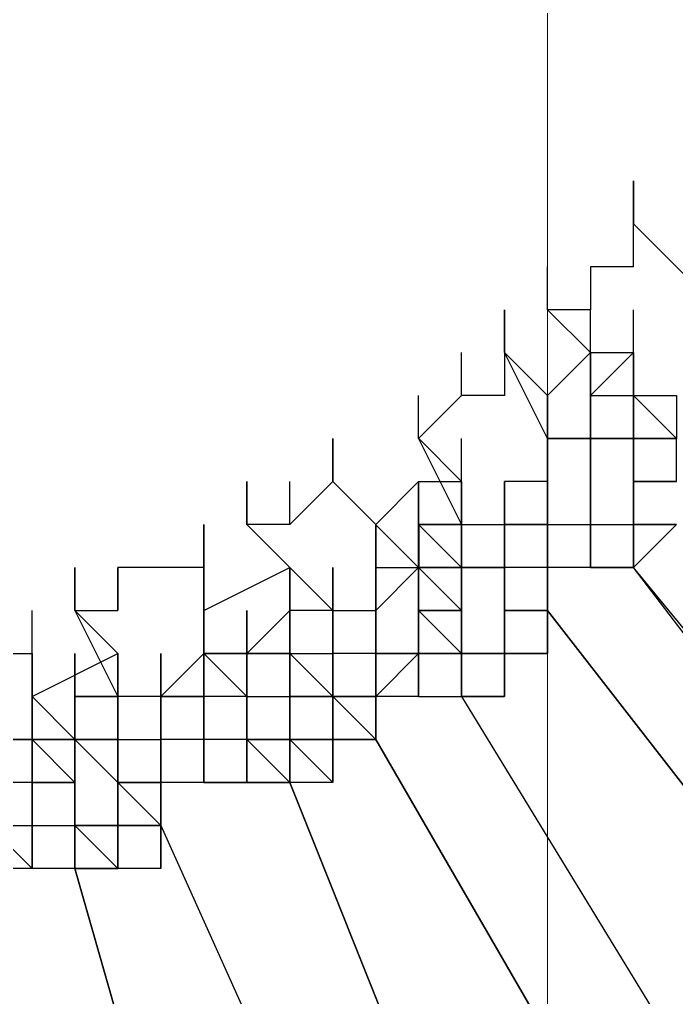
# Model space of a CAD drawing. Header units: inches. Extents: x 3324238 to 135265466, y -1036581 to 20094598.
# Drawn here: x 3353772.685 to 3353773.917, y -519272.137 to -519270.304 of the extents above; entities that cross this region are included whole.
import ezdxf

# ---------------------------------------------------------------- set-up
doc = ezdxf.new("R2010")
doc.units = ezdxf.units.IN
doc.header["$MEASUREMENT"] = 0
doc.layers.add('PDF_Geometry', color=7, linetype='Continuous')

msp = doc.modelspace()

# ---------------------------------------------------------------- linework, layer by layer
at = {"layer": 'PDF_Geometry', "color": 32, "lineweight": 13, "true_color": 0xdd6e00}
msp.add_lwpolyline([(3353773.6757, -519332.0817), (3353773.6757, -519269.1555)], dxfattribs=at)
at = {"layer": 'PDF_Geometry', "lineweight": 25}
for points in [[(3353773.8368, -519270.6058), (3353773.8368, -519270.6863)], [(3353773.998, -519270.7669), (3353773.998, -519270.8475), (3353773.9174, -519270.7669), (3353773.8368, -519270.6863), (3353773.9174, -519270.7669), (3353773.998, -519270.8475)], [(3353773.7562, -519271.0086), (3353773.8368, -519271.0086), (3353773.8368, -519270.928), (3353773.8368, -519271.0086), (3353773.8368, -519270.928), (3353773.8368, -519271.0086), (3353773.8368, -519271.0892), (3353773.7562, -519271.0892), (3353773.7562, -519271.1698), (3353773.7562, -519271.0892), (3353773.8368, -519271.0892), (3353773.8368, -519271.0086), (3353773.8368, -519271.0892), (3353773.7562, -519271.0892)], [(3353773.8368, -519270.928), (3353773.8368, -519271.0086), (3353773.8368, -519271.0892), (3353773.8368, -519271.0086)], [(3353773.7562, -519271.1698), (3353773.7562, -519271.0892), (3353773.7562, -519271.0086), (3353773.7562, -519271.0892)], [(3353773.2728, -519271.0892), (3353773.2728, -519271.1698)], [(3353773.3534, -519271.492), (3353773.4339, -519271.492), (3353773.4339, -519271.4115), (3353773.4339, -519271.3309), (3353773.4339, -519271.4115), (3353773.4339, -519271.3309), (3353773.4339, -519271.4115), (3353773.4339, -519271.3309), (3353773.2728, -519271.1698), (3353773.1922, -519271.2503), (3353773.1117, -519271.2503), (3353773.1117, -519271.1698), (3353773.1117, -519271.2503), (3353773.1922, -519271.3309), (3353773.1922, -519271.4115), (3353773.1922, -519271.492), (3353773.1922, -519271.5726), (3353773.1922, -519271.492), (3353773.1922, -519271.4115), (3353773.1922, -519271.492), (3353773.1117, -519271.492), (3353773.1922, -519271.492), (3353773.1117, -519271.492), (3353773.1922, -519271.492), (3353773.1922, -519271.4115), (3353773.1922, -519271.492), (3353773.1922, -519271.5726), (3353773.1922, -519271.6532), (3353773.1922, -519271.5726), (3353773.2728, -519271.5726), (3353773.2728, -519271.492), (3353773.2728, -519271.5726), (3353773.3534, -519271.5726)], [(3353773.5145, -519271.1698), (3353773.5145, -519271.2503)], [(3353773.5951, -519271.1698), (3353773.5951, -519271.2503)], [(3353773.8368, -519271.1698), (3353773.8368, -519271.2503)], [(3353773.0311, -519271.2503), (3353773.0311, -519271.3309)], [(3353773.434, -519271.2503), (3353773.434, -519271.3309)], [(3353773.6757, -519271.2503), (3353773.6757, -519271.3309)], [(3353773.8368, -519271.3309), (3353773.8368, -519271.2503), (3353773.8368, -519271.3309), (3353773.8368, -519271.2503)], [(3353773.3534, -519271.3309), (3353773.3534, -519271.4115)], [(3353773.5145, -519271.3309), (3353773.5145, -519271.4115)], [(3353773.5951, -519271.4115), (3353773.5951, -519271.492), (3353773.6757, -519271.492), (3353773.5951, -519271.492), (3353773.5951, -519271.4115), (3353773.5951, -519271.3309)], [(3353773.5951, -519271.4115), (3353773.5951, -519271.492), (3353773.5951, -519271.4115), (3353773.5951, -519271.3309)], [(3353773.6757, -519271.3309), (3353773.6757, -519271.4115)], [(3353772.8699, -519271.5726), (3353772.8699, -519271.492), (3353772.7894, -519271.4115)], [(3353773.0311, -519271.4115), (3353773.0311, -519271.492)], [(3353773.0311, -519271.4115), (3353773.0311, -519271.492)], [(3353773.1117, -519271.4115), (3353773.1117, -519271.492)], [(3353773.2728, -519271.4115), (3353773.2728, -519271.492)], [(3353773.3534, -519271.4115), (3353773.3534, -519271.492)], [(3353773.5145, -519271.4115), (3353773.5145, -519271.492)], [(3353772.8699, -519271.492), (3353772.8699, -519271.5726)], [(3353772.7088, -519271.5726), (3353772.7088, -519271.6532), (3353772.7894, -519271.6532)], [(3353772.7894, -519271.6532), (3353772.7894, -519271.7338), (3353772.7088, -519271.6532), (3353772.7088, -519271.7338), (3353772.7894, -519271.7338), (3353772.7088, -519271.6532), (3353772.7894, -519271.6532), (3353772.7894, -519271.5726), (3353772.7894, -519271.6532), (3353772.7894, -519271.5726), (3353772.8699, -519271.5726), (3353772.8699, -519271.6532), (3353772.8699, -519271.5726), (3353772.8699, -519271.6532), (3353772.8699, -519271.5726), (3353772.8699, -519271.6532)], [(3353772.8699, -519271.7338), (3353772.8699, -519271.8143), (3353772.7894, -519271.8143), (3353772.7894, -519271.8949), (3353772.7894, -519271.8143), (3353772.7894, -519271.7338), (3353772.7894, -519271.6532), (3353772.8699, -519271.6532), (3353772.8699, -519271.5726), (3353772.7894, -519271.5726), (3353772.7894, -519271.6532), (3353772.8699, -519271.7338), (3353772.8699, -519271.6532), (3353772.8699, -519271.7338), (3353772.8699, -519271.6532)], [(3353773.2728, -519271.5726), (3353773.2728, -519271.6532), (3353773.2728, -519271.5726), (3353773.2728, -519271.6532), (3353773.2728, -519271.7338), (3353773.2728, -519271.6532), (3353773.2728, -519271.7338), (3353773.1922, -519271.7338), (3353773.1922, -519271.6532), (3353773.1922, -519271.7338), (3353773.1922, -519271.6532), (3353773.1922, -519271.7338), (3353773.1922, -519271.6532), (3353773.1117, -519271.6532), (3353773.1117, -519271.7338), (3353773.1922, -519271.7338), (3353773.1922, -519271.6532), (3353773.1922, -519271.5726)], [(3353773.1117, -519271.5726), (3353773.1117, -519271.6532)], [(3353773.1922, -519271.7338), (3353773.1117, -519271.6532), (3353773.1117, -519271.5726), (3353773.1117, -519271.6532), (3353773.1922, -519271.6532)], [(3353773.1117, -519271.5726), (3353773.1117, -519271.6532)], [(3353773.1922, -519271.5726), (3353773.1922, -519271.6532)], [(3353773.2728, -519271.5726), (3353773.2728, -519271.6532)], [(3353773.2728, -519271.5726), (3353773.2728, -519271.6532)], [(3353772.7088, -519271.6532), (3353772.7088, -519271.7337)], [(3353772.7894, -519271.7338), (3353772.7894, -519271.8143)], [(3353772.7894, -519271.7338), (3353772.7894, -519271.8143)], [(3353772.87, -519271.7338), (3353772.87, -519271.8143)], [(3353772.9505, -519271.7338), (3353772.9505, -519271.8143)], [(3353772.9505, -519271.7338), (3353772.9505, -519271.8143)], [(3353772.8699, -519271.8143), (3353772.8699, -519271.8949)]]:
    msp.add_lwpolyline(points, close=True, dxfattribs=at)
for points in [[(3353773.8368, -519270.7669), (3353773.8368, -519270.6863)], [(3353773.8368, -519270.7669), (3353773.7562, -519270.7669), (3353773.7562, -519270.8475), (3353773.6757, -519270.8475), (3353773.7562, -519270.928), (3353773.7562, -519271.0086), (3353773.7562, -519270.928), (3353773.7562, -519271.0086), (3353773.7562, -519271.0892), (3353773.7562, -519271.1698), (3353773.7562, -519271.2503), (3353773.7562, -519271.3309), (3353773.7562, -519271.2503), (3353773.7562, -519271.1698), (3353773.7562, -519271.0892), (3353773.7562, -519271.1698), (3353773.7562, -519271.0892), (3353773.7562, -519271.0086), (3353773.7562, -519270.928)], [(3353773.6757, -519270.8475), (3353773.6757, -519270.7669)], [(3353773.5951, -519270.8475), (3353773.5951, -519270.928), (3353773.5951, -519271.0086), (3353773.5145, -519271.0086), (3353773.4339, -519271.0892), (3353773.4339, -519271.0086)], [(3353773.5951, -519270.928), (3353773.5951, -519270.8475)], [(3353773.6757, -519270.8475), (3353773.7562, -519270.928)], [(3353773.9174, -519271.0892), (3353773.8368, -519271.0892), (3353773.8368, -519271.0086), (3353773.8368, -519270.928), (3353773.8368, -519271.0086), (3353773.8368, -519271.0892), (3353773.7562, -519271.0892), (3353773.7562, -519271.0086), (3353773.7562, -519271.0892), (3353773.7562, -519271.0086), (3353773.7562, -519271.0892), (3353773.7562, -519271.1698), (3353773.7562, -519271.0892), (3353773.7562, -519271.0086), (3353773.7562, -519271.0892), (3353773.7562, -519271.0086), (3353773.7562, -519270.928), (3353773.7562, -519270.8475)], [(3353773.9174, -519271.0892), (3353773.8368, -519271.0086), (3353773.8368, -519270.928), (3353773.8368, -519270.8475)], [(3353773.5145, -519271.0086), (3353773.5145, -519270.928)], [(3353773.6757, -519271.0086), (3353773.5951, -519270.928)], [(3353773.6757, -519271.0892), (3353773.5951, -519270.928)], [(3353773.6757, -519271.0086), (3353773.6757, -519271.0892), (3353773.6757, -519271.0086), (3353773.7562, -519270.928), (3353773.8368, -519270.928), (3353773.8368, -519271.0086), (3353773.8368, -519270.928)], [(3353773.7562, -519271.0086), (3353773.7562, -519271.0892), (3353773.7562, -519271.0086), (3353773.7562, -519271.0892), (3353773.7562, -519271.0086), (3353773.8368, -519270.928), (3353773.8368, -519271.0086), (3353773.8368, -519270.928), (3353773.8368, -519271.0086), (3353773.8368, -519271.0892), (3353773.8368, -519271.0086), (3353773.8368, -519271.0892), (3353773.8368, -519271.1698), (3353773.8368, -519271.0892), (3353773.8368, -519271.0086), (3353773.8368, -519271.0892), (3353773.8368, -519271.0086), (3353773.8368, -519271.0892), (3353773.9174, -519271.0892)], [(3353773.7562, -519270.928), (3353773.8368, -519270.928)], [(3353773.8368, -519271.0086), (3353773.8368, -519270.928)], [(3353773.8368, -519271.0086), (3353773.8368, -519270.928)], [(3353773.8368, -519271.0086), (3353773.8368, -519270.928)], [(3353773.8368, -519271.0086), (3353773.8368, -519270.928)], [(3353773.8368, -519270.928), (3353773.8368, -519271.0086)], [(3353773.2728, -519271.3309), (3353773.2728, -519271.4115), (3353773.2728, -519271.492), (3353773.2728, -519271.5726), (3353773.2728, -519271.492), (3353773.2728, -519271.5726), (3353773.2728, -519271.492), (3353773.2728, -519271.5726), (3353773.2728, -519271.492), (3353773.2728, -519271.5726), (3353773.2728, -519271.6532), (3353773.2728, -519271.5726), (3353773.3534, -519271.5726), (3353773.4339, -519271.492), (3353773.4339, -519271.4115), (3353773.4339, -519271.492), (3353773.4339, -519271.4115), (3353773.4339, -519271.492), (3353773.4339, -519271.4115), (3353773.4339, -519271.492), (3353773.4339, -519271.4115), (3353773.4339, -519271.492), (3353773.4339, -519271.4115), (3353773.5145, -519271.492), (3353773.5145, -519271.4115), (3353773.5145, -519271.492), (3353773.5145, -519271.4115), (3353773.5145, -519271.492), (3353773.5145, -519271.4115), (3353773.4339, -519271.3309), (3353773.4339, -519271.2503), (3353773.4339, -519271.3309), (3353773.4339, -519271.2503), (3353773.4339, -519271.3309), (3353773.4339, -519271.2503), (3353773.4339, -519271.3309), (3353773.5145, -519271.3309), (3353773.5145, -519271.2503), (3353773.5145, -519271.3309), (3353773.5145, -519271.2503), (3353773.5951, -519271.2503), (3353773.5951, -519271.3309), (3353773.5951, -519271.2503), (3353773.6757, -519271.2503), (3353773.7562, -519271.2503), (3353773.7562, -519271.1698), (3353773.7562, -519271.0892), (3353773.7562, -519271.0086), (3353773.7562, -519271.0892), (3353773.7562, -519271.1698), (3353773.7562, -519271.2503), (3353773.7562, -519271.1698), (3353773.7562, -519271.2503), (3353773.7562, -519271.1698), (3353773.7562, -519271.2503), (3353773.7562, -519271.1698), (3353773.7562, -519271.0892), (3353773.8368, -519271.0892), (3353773.8368, -519271.1698), (3353773.8368, -519271.2503), (3353773.8368, -519271.3309), (3353773.8368, -519271.2503), (3353773.8368, -519271.3309), (3353773.7562, -519271.3309), (3353773.7562, -519271.2503), (3353773.7562, -519271.1698)], [(3353773.6757, -519271.0892), (3353773.6757, -519271.1698), (3353773.6757, -519271.0892), (3353773.6757, -519271.1698), (3353773.6757, -519271.0892), (3353773.6757, -519271.0086), (3353773.6757, -519271.0892), (3353773.6757, -519271.0086), (3353773.6757, -519271.0892), (3353773.6757, -519271.0086)], [(3353773.6757, -519271.0892), (3353773.6757, -519271.0086)], [(3353773.6757, -519271.0892), (3353773.6757, -519271.0086)], [(3353773.6757, -519271.0892), (3353773.6757, -519271.0086)], [(3353773.6757, -519271.0892), (3353773.6757, -519271.0086)], [(3353773.6757, -519271.1698), (3353773.6757, -519271.0892), (3353773.6757, -519271.0086)], [(3353773.6757, -519271.0892), (3353773.6757, -519271.0086)], [(3353773.6757, -519271.0892), (3353773.6757, -519271.0086)], [(3353773.6757, -519271.0892), (3353773.6757, -519271.0086)], [(3353773.6757, -519271.0892), (3353773.6757, -519271.0086)], [(3353773.9174, -519271.1698), (3353773.8368, -519271.1698), (3353773.8368, -519271.2503), (3353773.8368, -519271.1698), (3353773.8368, -519271.0892), (3353773.8368, -519271.1698), (3353773.8368, -519271.2503), (3353773.8368, -519271.1698), (3353773.8368, -519271.2503), (3353773.8368, -519271.1698), (3353773.8368, -519271.0892), (3353773.8368, -519271.1698), (3353773.8368, -519271.0892), (3353773.7562, -519271.0892), (3353773.7562, -519271.0086), (3353773.7562, -519271.0892), (3353773.8368, -519271.0892), (3353773.8368, -519271.0086), (3353773.9174, -519271.0892)], [(3353773.7562, -519271.0892), (3353773.7562, -519271.0086)], [(3353773.7562, -519271.0892), (3353773.7562, -519271.0086)], [(3353773.7562, -519271.0892), (3353773.7562, -519271.0086)], [(3353773.7562, -519271.0892), (3353773.7562, -519271.0086)], [(3353773.7562, -519271.1698), (3353773.7562, -519271.0892), (3353773.7562, -519271.0086)], [(3353773.7562, -519271.0892), (3353773.7562, -519271.0086)], [(3353773.7562, -519271.0892), (3353773.7562, -519271.0086)], [(3353773.8368, -519271.0892), (3353773.8368, -519271.0086)], [(3353773.8368, -519271.0086), (3353773.8368, -519271.0892), (3353773.8368, -519271.1698), (3353773.8368, -519271.0892), (3353773.8368, -519271.0086), (3353773.8368, -519271.0892), (3353773.8368, -519271.0086), (3353773.9174, -519271.0086), (3353773.9174, -519271.0892), (3353773.8368, -519271.0892)], [(3353773.2728, -519271.1698), (3353773.3534, -519271.2503), (3353773.4339, -519271.1698), (3353773.5145, -519271.1698), (3353773.5145, -519271.2503), (3353773.4339, -519271.2503), (3353773.4339, -519271.3309), (3353773.4339, -519271.2503), (3353773.4339, -519271.3309), (3353773.4339, -519271.2503), (3353773.5145, -519271.3309), (3353773.5145, -519271.2503), (3353773.5145, -519271.3309), (3353773.5145, -519271.2503), (3353773.5145, -519271.3309), (3353773.5145, -519271.2503), (3353773.5145, -519271.1698), (3353773.5145, -519271.2503), (3353773.5145, -519271.3309), (3353773.4339, -519271.3309), (3353773.4339, -519271.2503), (3353773.4339, -519271.3309), (3353773.5145, -519271.3309), (3353773.5145, -519271.2503), (3353773.5145, -519271.1698), (3353773.5145, -519271.2503), (3353773.5145, -519271.1698), (3353773.5145, -519271.2503), (3353773.5145, -519271.3309), (3353773.5145, -519271.2503), (3353773.5145, -519271.1698), (3353773.5145, -519271.0892)], [(3353773.3534, -519271.2503), (3353773.3534, -519271.3309), (3353773.3534, -519271.4115), (3353773.3534, -519271.3309), (3353773.3534, -519271.2503), (3353773.3534, -519271.3309), (3353773.4339, -519271.3309), (3353773.4339, -519271.2503), (3353773.5145, -519271.2503), (3353773.5145, -519271.1698), (3353773.5145, -519271.0892)], [(3353773.6757, -519271.3309), (3353773.6757, -519271.4115), (3353773.6757, -519271.3309), (3353773.6757, -519271.2503), (3353773.6757, -519271.1698), (3353773.6757, -519271.2503), (3353773.6757, -519271.3309), (3353773.6757, -519271.2503), (3353773.6757, -519271.3309), (3353773.6757, -519271.4115), (3353773.6757, -519271.492), (3353773.6757, -519271.4115), (3353773.6757, -519271.3309), (3353773.6757, -519271.2503), (3353773.6757, -519271.1698), (3353773.6757, -519271.2503), (3353773.5951, -519271.2503), (3353773.5951, -519271.3309), (3353773.5951, -519271.4115), (3353773.5951, -519271.492), (3353773.5951, -519271.4115), (3353773.5951, -519271.492), (3353773.5951, -519271.4115), (3353773.5951, -519271.492), (3353773.5951, -519271.4115), (3353773.5951, -519271.492), (3353773.5145, -519271.492), (3353773.5145, -519271.5726), (3353773.5145, -519271.492), (3353773.5145, -519271.4115), (3353773.4339, -519271.4115), (3353773.4339, -519271.3309), (3353773.4339, -519271.4115), (3353773.4339, -519271.3309), (3353773.5145, -519271.3309), (3353773.5145, -519271.4115), (3353773.5145, -519271.3309), (3353773.5145, -519271.2503), (3353773.5145, -519271.3309), (3353773.5145, -519271.4115), (3353773.5145, -519271.3309), (3353773.5145, -519271.2503), (3353773.5145, -519271.1698), (3353773.5145, -519271.2503), (3353773.5145, -519271.1698), (3353773.434, -519271.0892)], [(3353773.4339, -519271.0892), (3353773.5145, -519271.2503), (3353773.5951, -519271.2503), (3353773.5951, -519271.1698), (3353773.5951, -519271.2503), (3353773.5951, -519271.3309), (3353773.5951, -519271.2503), (3353773.5951, -519271.1698), (3353773.5951, -519271.2503), (3353773.5951, -519271.3309), (3353773.5951, -519271.2503), (3353773.5951, -519271.3309), (3353773.5951, -519271.2503), (3353773.5951, -519271.3309), (3353773.5951, -519271.2503), (3353773.5951, -519271.1698), (3353773.5951, -519271.2503), (3353773.5951, -519271.1698), (3353773.5951, -519271.2503), (3353773.5951, -519271.3309), (3353773.5951, -519271.2503), (3353773.5951, -519271.1698), (3353773.5951, -519271.2503), (3353773.6757, -519271.2503), (3353773.5951, -519271.2503), (3353773.5951, -519271.1698), (3353773.5951, -519271.2503), (3353773.5951, -519271.1698), (3353773.5951, -519271.2503)], [(3353773.5145, -519271.1698), (3353773.5145, -519271.0892)], [(3353773.6757, -519271.0892), (3353773.7562, -519271.0892), (3353773.6757, -519271.0892)], [(3353773.6757, -519271.0892), (3353773.7562, -519271.0892)], [(3353773.6757, -519271.1698), (3353773.6757, -519271.0892)], [(3353773.6757, -519271.1698), (3353773.6757, -519271.0892)], [(3353773.7562, -519271.1698), (3353773.7562, -519271.0892)], [(3353773.7562, -519271.1698), (3353773.7562, -519271.0892)], [(3353773.7562, -519271.1698), (3353773.7562, -519271.0892)], [(3353773.7562, -519271.1698), (3353773.7562, -519271.0892)], [(3353773.7562, -519271.1698), (3353773.7562, -519271.0892)], [(3353773.7562, -519271.1698), (3353773.7562, -519271.0892)], [(3353773.7563, -519271.2503), (3353773.7563, -519271.1698), (3353773.7563, -519271.0892)], [(3353773.8368, -519271.0892), (3353773.8368, -519271.1698), (3353773.8368, -519271.0892)], [(3353773.8368, -519271.1698), (3353773.8368, -519271.0892), (3353773.8368, -519271.1698)], [(3353774.9648, -519272.7006), (3353773.8368, -519271.3309), (3353773.8368, -519271.2503), (3353773.8368, -519271.1698), (3353773.8368, -519271.2503), (3353773.8368, -519271.1698), (3353773.8368, -519271.0892), (3353773.8368, -519271.1698), (3353773.8368, -519271.2503), (3353773.9174, -519271.2503), (3353773.8368, -519271.2503), (3353773.9174, -519271.2503)], [(3353773.9174, -519271.1698), (3353773.9174, -519271.0892)], [(3353773.1117, -519271.2503), (3353773.1117, -519271.1698)], [(3353773.1922, -519271.2503), (3353773.1922, -519271.1698)], [(3353773.434, -519271.2503), (3353773.5145, -519271.2503), (3353773.5145, -519271.3309), (3353773.4339, -519271.2503), (3353773.4339, -519271.3309), (3353773.5145, -519271.3309), (3353773.4339, -519271.3309), (3353773.5145, -519271.3309), (3353773.5145, -519271.2503), (3353773.5145, -519271.3309), (3353773.5145, -519271.2503), (3353773.5145, -519271.3309), (3353773.4339, -519271.3309), (3353773.4339, -519271.2503), (3353773.4339, -519271.3309), (3353773.5145, -519271.3309), (3353773.4339, -519271.3309), (3353773.4339, -519271.4115), (3353773.4339, -519271.492), (3353773.3534, -519271.492), (3353773.2728, -519271.492), (3353773.2728, -519271.5726), (3353773.2728, -519271.492), (3353773.2728, -519271.4115), (3353773.3534, -519271.4115), (3353773.3534, -519271.3309), (3353773.4339, -519271.3309), (3353773.4339, -519271.2503), (3353773.4339, -519271.3309), (3353773.4339, -519271.2503), (3353773.4339, -519271.3309), (3353773.4339, -519271.2503), (3353773.4339, -519271.3309), (3353773.5145, -519271.3309), (3353773.5145, -519271.2503), (3353773.5145, -519271.1698)], [(3353773.4339, -519271.3309), (3353773.4339, -519271.2503), (3353773.4339, -519271.1698), (3353773.4339, -519271.2503), (3353773.4339, -519271.3309), (3353773.3534, -519271.4115), (3353773.3534, -519271.3309), (3353773.4339, -519271.3309), (3353773.4339, -519271.2503), (3353773.4339, -519271.3309), (3353773.5145, -519271.4115), (3353773.5145, -519271.492), (3353773.5145, -519271.4115), (3353773.5145, -519271.3309), (3353773.5145, -519271.4115), (3353773.5145, -519271.492), (3353773.5951, -519271.492), (3353773.5145, -519271.492), (3353773.4339, -519271.492), (3353773.4339, -519271.5726), (3353773.5145, -519271.5726), (3353773.5145, -519271.492), (3353773.5145, -519271.4115), (3353773.5145, -519271.492), (3353773.5145, -519271.4115), (3353773.5145, -519271.492), (3353773.5951, -519271.492), (3353773.5951, -519271.4115), (3353773.5951, -519271.3309), (3353773.5951, -519271.2503), (3353773.5951, -519271.3309), (3353773.5951, -519271.4115), (3353773.5951, -519271.492), (3353773.5951, -519271.5726), (3353773.5951, -519271.492), (3353773.5145, -519271.492), (3353773.5145, -519271.5726), (3353774.4008, -519273.0229)], [(3353773.5951, -519271.2503), (3353773.5951, -519271.1698)], [(3353773.6757, -519271.2503), (3353773.6757, -519271.1698), (3353773.5951, -519271.1698), (3353773.5951, -519271.2503)], [(3353773.5951, -519271.2503), (3353773.5951, -519271.1698)], [(3353773.6757, -519271.2503), (3353773.6757, -519271.1697)], [(3353773.6757, -519271.2503), (3353773.6757, -519271.1698)], [(3353773.6757, -519271.2503), (3353773.6757, -519271.1698)], [(3353773.6757, -519271.2503), (3353773.6757, -519271.1698)], [(3353773.6757, -519271.2503), (3353773.6757, -519271.1698)], [(3353773.7562, -519271.2503), (3353773.7562, -519271.1697)], [(3353773.7562, -519271.2503), (3353773.7562, -519271.1697)], [(3353773.7562, -519271.2503), (3353773.7562, -519271.1698)], [(3353773.7562, -519271.1698), (3353773.7562, -519271.2503)], [(3353773.7562, -519271.2503), (3353773.7562, -519271.1698)], [(3353773.7562, -519271.2503), (3353773.7562, -519271.1698)], [(3353773.7562, -519271.2503), (3353773.7562, -519271.1698)], [(3353773.7562, -519271.2503), (3353773.7562, -519271.1698)], [(3353773.8368, -519271.2503), (3353773.8368, -519271.1697)], [(3353773.8368, -519271.2503), (3353773.8368, -519271.1698)], [(3353773.9174, -519271.1698), (3353773.8368, -519271.1698), (3353773.9174, -519271.1698)], [(3353773.9174, -519271.1698), (3353773.8368, -519271.1698), (3353773.8368, -519271.2503), (3353773.9174, -519271.2503)], [(3353773.8368, -519271.1698), (3353773.8368, -519271.2503), (3353773.8368, -519271.1698), (3353773.8368, -519271.2503)], [(3353773.8368, -519271.2503), (3353773.8368, -519271.1698)], [(3353773.8368, -519271.1698), (3353773.8368, -519271.2503)], [(3353773.8368, -519271.2503), (3353773.8368, -519271.1698)], [(3353773.8368, -519271.2503), (3353773.8368, -519271.1698)], [(3353773.8368, -519271.2503), (3353773.8368, -519271.1698)], [(3353773.8368, -519271.2503), (3353773.8368, -519271.1698)], [(3353773.0311, -519271.5726), (3353773.0311, -519271.6532), (3353773.0311, -519271.5726), (3353773.0311, -519271.6532), (3353773.0311, -519271.5726), (3353773.0311, -519271.492), (3353773.1117, -519271.492), (3353773.1117, -519271.4115), (3353773.1117, -519271.492), (3353773.1117, -519271.4115), (3353773.1117, -519271.492), (3353773.1117, -519271.4115), (3353773.1117, -519271.492), (3353773.1117, -519271.5726), (3353773.1117, -519271.492), (3353773.1117, -519271.5726), (3353773.1117, -519271.492), (3353773.1117, -519271.5726), (3353773.1117, -519271.492), (3353773.1117, -519271.5726), (3353773.1117, -519271.492), (3353773.1117, -519271.5726), (3353773.1117, -519271.492), (3353773.1117, -519271.4115), (3353773.1117, -519271.492), (3353773.1117, -519271.4115), (3353773.1117, -519271.492), (3353773.1117, -519271.5726), (3353773.1922, -519271.5726), (3353773.1922, -519271.492), (3353773.2728, -519271.492), (3353773.2728, -519271.5726), (3353773.2728, -519271.6532), (3353773.2728, -519271.5726), (3353773.2728, -519271.492), (3353773.2728, -519271.5726), (3353773.2728, -519271.492), (3353773.2728, -519271.4115), (3353773.1117, -519271.2503)], [(3353773.4339, -519271.492), (3353773.4339, -519271.5726), (3353773.5145, -519271.5726), (3353773.5145, -519271.492), (3353773.5145, -519271.5726), (3353773.5145, -519271.492), (3353773.5145, -519271.5726), (3353773.5145, -519271.492), (3353773.5145, -519271.5726), (3353773.5145, -519271.492), (3353773.5145, -519271.4115), (3353773.5145, -519271.492), (3353773.5145, -519271.4115), (3353773.5145, -519271.492), (3353773.5145, -519271.5726), (3353773.5145, -519271.492), (3353773.5951, -519271.492), (3353773.6757, -519271.492), (3353773.6757, -519271.4115), (3353773.6757, -519271.3309), (3353773.6757, -519271.2503), (3353773.7562, -519271.2503), (3353773.7562, -519271.3309), (3353773.8368, -519271.3309), (3353773.9174, -519271.2503), (3353773.8368, -519271.2503), (3353773.8368, -519271.3309)], [(3353773.4339, -519271.3309), (3353773.4339, -519271.2503)], [(3353773.434, -519271.3309), (3353773.434, -519271.2503)], [(3353773.434, -519271.3309), (3353773.434, -519271.2503)], [(3353773.5145, -519271.3309), (3353773.5145, -519271.2503)], [(3353773.5145, -519271.3309), (3353773.5145, -519271.2503)], [(3353773.5145, -519271.3309), (3353773.5145, -519271.2503)], [(3353773.5145, -519271.3309), (3353773.5145, -519271.2503)], [(3353773.5145, -519271.3309), (3353773.5145, -519271.2503)], [(3353773.6757, -519271.3309), (3353773.5951, -519271.3309), (3353773.5951, -519271.2503), (3353773.5951, -519271.3309), (3353773.5951, -519271.4115), (3353773.6757, -519271.4115), (3353773.5951, -519271.4115), (3353773.5951, -519271.3309), (3353773.5951, -519271.4115), (3353773.5951, -519271.492), (3353773.5951, -519271.4115), (3353773.5951, -519271.492), (3353773.5951, -519271.4115), (3353773.6757, -519271.4115), (3353774.8037, -519272.8617)], [(3353773.6757, -519271.3309), (3353773.6757, -519271.2503)], [(3353773.6757, -519271.3309), (3353773.6757, -519271.2503)], [(3353773.6757, -519271.3309), (3353773.6757, -519271.2503)], [(3353773.6757, -519271.3309), (3353773.6757, -519271.2503)], [(3353773.6757, -519271.3309), (3353773.6757, -519271.2503)], [(3353773.6757, -519271.3309), (3353773.6757, -519271.2503)], [(3353773.7562, -519271.3309), (3353773.7562, -519271.2503)], [(3353773.7562, -519271.3309), (3353773.7562, -519271.2503)], [(3353773.7562, -519271.2503), (3353773.8368, -519271.2503)], [(3353773.7562, -519271.3309), (3353773.7562, -519271.2503)], [(3353773.7562, -519271.2503), (3353773.8368, -519271.2503)], [(3353773.7562, -519271.3309), (3353773.7562, -519271.2503)], [(3353773.7562, -519271.3309), (3353773.7562, -519271.2503)], [(3353773.9174, -519271.2503), (3353773.8368, -519271.2503), (3353773.9174, -519271.2503)], [(3353773.8368, -519271.3309), (3353773.8368, -519271.2503)], [(3353773.8368, -519271.3309), (3353773.8368, -519271.2503)], [(3353773.8368, -519271.3309), (3353773.8368, -519271.2503)], [(3353773.8368, -519271.3309), (3353773.8368, -519271.2503)], [(3353773.8368, -519271.3309), (3353773.8368, -519271.2503)], [(3353773.8368, -519271.3309), (3353773.8368, -519271.2503)], [(3353772.7894, -519271.3309), (3353772.7894, -519271.4115), (3353772.8699, -519271.4115), (3353772.8699, -519271.3309)], [(3353772.7894, -519271.4115), (3353772.7894, -519271.3309)], [(3353773.0311, -519271.3309), (3353772.9505, -519271.3309), (3353772.8699, -519271.3309), (3353772.8699, -519271.4115)], [(3353773.1922, -519271.6532), (3353773.1922, -519271.7338), (3353773.1922, -519271.6532), (3353773.1922, -519271.7338), (3353773.1922, -519271.6532), (3353773.1117, -519271.6532), (3353773.0311, -519271.6532), (3353773.0311, -519271.7338), (3353772.9505, -519271.7338), (3353772.9505, -519271.6532), (3353772.9505, -519271.5726), (3353773.0311, -519271.492), (3353773.1117, -519271.492), (3353773.1117, -519271.5726), (3353773.1117, -519271.492), (3353773.0311, -519271.492), (3353773.0311, -519271.4115), (3353773.1922, -519271.3309), (3353773.1922, -519271.4115), (3353773.1922, -519271.492), (3353773.1922, -519271.4115)], [(3353773.1117, -519271.4115), (3353773.1117, -519271.492), (3353773.1117, -519271.4115), (3353773.1117, -519271.492), (3353773.1117, -519271.4115), (3353773.1117, -519271.492), (3353773.1922, -519271.4115), (3353773.1922, -519271.3309), (3353773.1922, -519271.4115), (3353773.1922, -519271.492), (3353773.1922, -519271.4115), (3353773.1922, -519271.492), (3353773.1117, -519271.492), (3353773.1117, -519271.5726), (3353773.1117, -519271.492), (3353773.1117, -519271.5726), (3353773.0311, -519271.5726), (3353773.0311, -519271.6532), (3353773.0311, -519271.7338), (3353773.0311, -519271.6532), (3353773.0311, -519271.7338), (3353772.9505, -519271.7338), (3353772.9505, -519271.6532), (3353772.9505, -519271.5726)], [(3353773.0311, -519271.4115), (3353773.0311, -519271.3309)], [(3353773.0311, -519271.3309), (3353773.0311, -519271.492)], [(3353773.1922, -519271.4115), (3353773.1922, -519271.3309)], [(3353773.1922, -519271.4115), (3353773.1922, -519271.3309)], [(3353773.1923, -519271.4115), (3353773.1923, -519271.3309)], [(3353773.4339, -519271.5726), (3353773.4339, -519271.492), (3353773.4339, -519271.5726), (3353773.4339, -519271.492), (3353773.4339, -519271.5726), (3353773.3534, -519271.5726), (3353773.3534, -519271.492), (3353773.3534, -519271.5726), (3353773.3534, -519271.492), (3353773.3534, -519271.4115), (3353773.3534, -519271.492), (3353773.2728, -519271.492), (3353773.2728, -519271.5726), (3353773.2728, -519271.492), (3353773.2728, -519271.5726), (3353773.2728, -519271.6532), (3353773.2728, -519271.5726), (3353773.2728, -519271.6532), (3353773.2728, -519271.5726), (3353773.3534, -519271.6532), (3353773.3534, -519271.5726), (3353773.3534, -519271.6532), (3353773.2728, -519271.6532), (3353773.3534, -519271.6532), (3353773.2728, -519271.6532), (3353773.3534, -519271.6532), (3353773.3534, -519271.5726), (3353773.3534, -519271.492), (3353773.3534, -519271.5726), (3353773.2728, -519271.5726), (3353773.2728, -519271.6532), (3353773.2728, -519271.5726), (3353773.2728, -519271.6532), (3353773.2728, -519271.5726), (3353773.2728, -519271.492), (3353773.2728, -519271.4115), (3353773.2728, -519271.3309)], [(3353773.2728, -519271.492), (3353773.2728, -519271.4115), (3353773.2728, -519271.3309)], [(3353773.3534, -519271.4115), (3353773.3534, -519271.3309)], [(3353773.5145, -519271.3309), (3353773.4339, -519271.3309), (3353773.5145, -519271.3309)], [(3353773.434, -519271.4115), (3353773.434, -519271.3309)], [(3353773.6757, -519271.4115), (3353773.6757, -519271.3309), (3353773.6757, -519271.4115), (3353773.6757, -519271.3309), (3353773.5951, -519271.3309), (3353773.5145, -519271.3309)], [(3353773.5145, -519271.3309), (3353773.5951, -519271.3309), (3353773.5145, -519271.3309)], [(3353773.5145, -519271.4115), (3353773.5145, -519271.3309)], [(3353773.5951, -519271.4115), (3353773.5951, -519271.3309)], [(3353773.6757, -519271.492), (3353773.5951, -519271.492), (3353773.5951, -519271.4115), (3353773.5951, -519271.3309), (3353773.5951, -519271.4115), (3353773.5951, -519271.3309), (3353773.5951, -519271.4115)], [(3353773.5951, -519271.4115), (3353773.5951, -519271.3309)], [(3353773.5951, -519271.4115), (3353773.5951, -519271.3309)], [(3353773.5951, -519271.4115), (3353773.5951, -519271.3309), (3353773.5951, -519271.4115)], [(3353773.5951, -519271.4115), (3353773.5951, -519271.3309)], [(3353773.6757, -519271.4115), (3353773.6757, -519271.3309)], [(3353773.7562, -519271.3309), (3353773.6757, -519271.3309)], [(3353773.6757, -519271.4115), (3353773.6757, -519271.3309)], [(3353773.7562, -519271.3309), (3353773.6757, -519271.3309)], [(3353773.6757, -519271.4115), (3353773.6757, -519271.3309)], [(3353773.7562, -519271.3309), (3353773.8368, -519271.3309)], [(3353774.8842, -519272.7006), (3353773.8368, -519271.3309)], [(3353772.6283, -519271.492), (3353772.7088, -519271.492), (3353772.7088, -519271.4115)], [(3353773.0311, -519271.492), (3353773.0311, -519271.4115)], [(3353773.0311, -519271.492), (3353773.0311, -519271.4115)], [(3353773.0311, -519271.492), (3353773.0311, -519271.4115)], [(3353773.0311, -519271.492), (3353773.0311, -519271.4115)], [(3353773.1117, -519271.492), (3353773.1117, -519271.4115)], [(3353773.1117, -519271.492), (3353773.1117, -519271.4115)], [(3353773.1117, -519271.492), (3353773.1117, -519271.4115)], [(3353773.1117, -519271.492), (3353773.1117, -519271.4115)], [(3353773.1922, -519271.492), (3353773.1922, -519271.4115)], [(3353773.1922, -519271.492), (3353773.1922, -519271.4115)], [(3353773.1922, -519271.492), (3353773.1922, -519271.4115)], [(3353773.1922, -519271.492), (3353773.1922, -519271.4115)], [(3353773.1922, -519271.492), (3353773.1922, -519271.4115)], [(3353773.1922, -519271.492), (3353773.1922, -519271.4115)], [(3353773.1922, -519271.492), (3353773.1922, -519271.4115)], [(3353773.1922, -519271.492), (3353773.1922, -519271.4115)], [(3353773.1922, -519271.492), (3353773.1922, -519271.4115)], [(3353773.1922, -519271.492), (3353773.1922, -519271.4115)], [(3353773.1922, -519271.492), (3353773.1922, -519271.4115)], [(3353773.1922, -519271.492), (3353773.1922, -519271.4115)], [(3353773.2728, -519271.4115), (3353773.2728, -519271.492), (3353773.2728, -519271.4115), (3353773.1923, -519271.4115)], [(3353773.1923, -519271.492), (3353773.1923, -519271.4115)], [(3353773.2728, -519271.492), (3353773.2728, -519271.4115)], [(3353773.2728, -519271.492), (3353773.2728, -519271.4115)], [(3353773.2728, -519271.492), (3353773.2728, -519271.4115)], [(3353773.2728, -519271.492), (3353773.2728, -519271.4115)], [(3353773.2728, -519271.492), (3353773.2728, -519271.4115)], [(3353773.2728, -519271.5726), (3353773.2728, -519271.492), (3353773.2728, -519271.4115)], [(3353773.2728, -519271.4115), (3353773.2728, -519271.492)], [(3353773.3534, -519271.492), (3353773.3534, -519271.4115)], [(3353773.3534, -519271.6532), (3353773.3534, -519271.5726), (3353773.3534, -519271.492), (3353773.3534, -519271.4115), (3353773.3534, -519271.492)], [(3353773.3534, -519271.5726), (3353773.3534, -519271.492), (3353773.3534, -519271.4115)], [(3353773.3534, -519271.492), (3353773.3534, -519271.4115)], [(3353773.3534, -519271.492), (3353773.3534, -519271.4115)], [(3353773.3534, -519271.492), (3353773.3534, -519271.4115)], [(3353773.4339, -519271.4115), (3353773.4339, -519271.492), (3353773.5145, -519271.492), (3353773.5145, -519271.5726), (3353773.5145, -519271.492)], [(3353773.5145, -519271.4115), (3353773.4339, -519271.4115), (3353773.5145, -519271.4115)], [(3353773.434, -519271.492), (3353773.434, -519271.4115)], [(3353773.5145, -519271.492), (3353773.5145, -519271.4115)], [(3353773.5951, -519271.492), (3353773.5951, -519271.4115)], [(3353773.5951, -519271.492), (3353773.5951, -519271.4115)], [(3353773.5951, -519271.492), (3353773.5951, -519271.4115)], [(3353773.5951, -519271.4115), (3353773.5951, -519271.492)], [(3353773.5951, -519271.492), (3353773.5951, -519271.4115)], [(3353773.5951, -519271.492), (3353773.5951, -519271.4115)], [(3353773.5951, -519271.492), (3353773.5951, -519271.4115)], [(3353773.5951, -519271.492), (3353773.5951, -519271.4115)], [(3353773.5951, -519271.492), (3353773.5951, -519271.4115)], [(3353773.5951, -519271.492), (3353773.5951, -519271.4115)], [(3353773.6757, -519271.4115), (3353773.6757, -519271.492), (3353773.6757, -519271.4115)], [(3353774.8037, -519272.8618), (3353773.6757, -519271.4115)], [(3353772.7894, -519271.5726), (3353772.7894, -519271.6532), (3353772.7894, -519271.5726), (3353772.7894, -519271.6532), (3353772.7088, -519271.5726), (3353772.7088, -519271.492), (3353772.7088, -519271.5726), (3353772.7088, -519271.6532), (3353772.7088, -519271.7338), (3353772.7088, -519271.6532), (3353772.7088, -519271.5726), (3353772.7088, -519271.492), (3353772.7088, -519271.5726), (3353772.7088, -519271.6532), (3353772.7088, -519271.5726), (3353772.8699, -519271.492), (3353772.8699, -519271.5726), (3353772.8699, -519271.6532), (3353772.8699, -519271.7338), (3353772.8699, -519271.6532), (3353772.8699, -519271.7338), (3353772.8699, -519271.8143), (3353772.7894, -519271.8143), (3353772.7894, -519271.7338), (3353772.7894, -519271.8143), (3353772.8699, -519271.8949), (3353772.8699, -519271.8143), (3353772.8699, -519271.8949), (3353772.7894, -519271.8949), (3353772.7894, -519271.8143), (3353772.7894, -519271.8949), (3353772.7894, -519271.8143), (3353772.7894, -519271.7338)], [(3353772.9505, -519271.8949), (3353772.9505, -519271.8143), (3353772.9505, -519271.7338), (3353772.8699, -519271.7338), (3353772.8699, -519271.6532), (3353772.8699, -519271.5726), (3353772.8699, -519271.492), (3353772.8699, -519271.5726), (3353772.8699, -519271.6532), (3353772.7894, -519271.6532), (3353772.7894, -519271.5726), (3353772.7894, -519271.6532), (3353772.7894, -519271.5726), (3353772.7894, -519271.6532), (3353772.7088, -519271.6532), (3353772.7088, -519271.5726), (3353772.7088, -519271.6532), (3353772.7088, -519271.7338), (3353772.7894, -519271.7338), (3353772.7894, -519271.8143), (3353772.7894, -519271.8949), (3353772.7894, -519271.8143), (3353772.7894, -519271.7338), (3353772.7894, -519271.8143), (3353772.7894, -519271.7338), (3353772.7894, -519271.8143), (3353772.7894, -519271.8949), (3353772.7894, -519271.8143), (3353772.7894, -519271.7338), (3353772.7894, -519271.6532), (3353772.7894, -519271.5726), (3353772.7894, -519271.6532), (3353772.7894, -519271.7338), (3353772.7894, -519271.6532), (3353772.7894, -519271.7338), (3353772.7894, -519271.8143), (3353772.7894, -519271.7338), (3353772.7894, -519271.6532), (3353772.7894, -519271.7338), (3353772.7894, -519271.6532), (3353772.7894, -519271.5726), (3353772.7894, -519271.6532), (3353772.7894, -519271.7338), (3353772.7894, -519271.6532), (3353772.7894, -519271.5726), (3353772.7894, -519271.6532), (3353772.7894, -519271.5726), (3353772.7894, -519271.6532), (3353772.7894, -519271.5726), (3353772.7894, -519271.6532), (3353772.8699, -519271.6532), (3353772.8699, -519271.7338), (3353772.8699, -519271.8143), (3353772.9505, -519271.8143), (3353772.9505, -519271.7338), (3353772.9505, -519271.8143), (3353772.9505, -519271.7338), (3353772.9505, -519271.6532), (3353772.9505, -519271.5726), (3353772.9505, -519271.6532), (3353772.9505, -519271.5726), (3353772.9505, -519271.492), (3353772.9505, -519271.5726), (3353772.9505, -519271.6532), (3353772.9505, -519271.5726), (3353773.0311, -519271.5726), (3353773.0311, -519271.492), (3353773.0311, -519271.5726), (3353773.0311, -519271.6532), (3353772.9505, -519271.6532), (3353772.9505, -519271.7338), (3353772.9505, -519271.6532), (3353772.9505, -519271.5726), (3353772.9505, -519271.6532), (3353772.9505, -519271.5726), (3353772.8699, -519271.5726), (3353772.8699, -519271.6532), (3353772.8699, -519271.7338), (3353772.8699, -519271.6532), (3353772.8699, -519271.7338), (3353772.9505, -519271.7338), (3353772.9505, -519271.6532), (3353772.9505, -519271.7338), (3353772.9505, -519271.6532), (3353772.9505, -519271.5726), (3353772.9505, -519271.6532), (3353772.9505, -519271.7338), (3353772.9505, -519271.8143), (3353772.9505, -519271.7338), (3353772.9505, -519271.8143), (3353772.9505, -519271.8949), (3353772.8699, -519271.8949), (3353772.8699, -519271.8143), (3353772.7894, -519271.8143), (3353772.7894, -519271.8949), (3353772.8699, -519271.8949), (3353772.8699, -519271.8143), (3353772.9505, -519271.8143), (3353772.9505, -519271.7338), (3353772.9505, -519271.8143), (3353772.9505, -519271.7338), (3353772.9505, -519271.8143), (3353772.9505, -519271.7338), (3353772.9505, -519271.8143), (3353772.9505, -519271.7338), (3353772.8699, -519271.7338), (3353772.9505, -519271.8143), (3353772.9505, -519271.7338), (3353772.8699, -519271.7338), (3353772.8699, -519271.8143), (3353772.8699, -519271.7338), (3353772.8699, -519271.8143), (3353772.8699, -519271.7338), (3353772.8699, -519271.6532), (3353772.8699, -519271.7338), (3353772.8699, -519271.8143), (3353772.9505, -519271.8143), (3353772.9505, -519271.7338), (3353772.9505, -519271.6532), (3353772.9505, -519271.5726)], [(3353772.7088, -519271.7338), (3353772.7088, -519271.6532), (3353772.7088, -519271.7338), (3353772.7088, -519271.6532), (3353772.7088, -519271.5726), (3353772.7088, -519271.6532), (3353772.7088, -519271.7338), (3353772.7088, -519271.6532), (3353772.7088, -519271.5726), (3353772.7088, -519271.6532), (3353772.7088, -519271.7338), (3353772.7088, -519271.6532), (3353772.7088, -519271.5726), (3353772.7088, -519271.6532), (3353772.7088, -519271.5726), (3353772.7088, -519271.6532), (3353772.7894, -519271.6532), (3353772.7894, -519271.7338), (3353772.7088, -519271.7338), (3353772.7088, -519271.8143), (3353772.7894, -519271.8143), (3353772.7894, -519271.7338), (3353772.7894, -519271.8143), (3353772.7894, -519271.7338), (3353772.7894, -519271.6532), (3353772.7894, -519271.5726), (3353772.7894, -519271.492), (3353772.7894, -519271.5726), (3353772.7894, -519271.6532), (3353772.7894, -519271.5726), (3353772.7894, -519271.6532), (3353772.7894, -519271.5726), (3353772.7894, -519271.6532), (3353772.8699, -519271.6532), (3353772.8699, -519271.5726), (3353772.8699, -519271.492)], [(3353772.8699, -519271.6532), (3353772.8699, -519271.7337), (3353772.8699, -519271.6532), (3353772.9505, -519271.6532), (3353772.9505, -519271.7337), (3353772.9505, -519271.6532), (3353772.9505, -519271.5726), (3353772.9505, -519271.492), (3353772.9505, -519271.5726)], [(3353772.8699, -519271.5726), (3353772.8699, -519271.492)], [(3353772.8699, -519271.5726), (3353772.8699, -519271.492)], [(3353772.87, -519271.5726), (3353772.87, -519271.6532), (3353772.87, -519271.5726), (3353772.87, -519271.492)], [(3353772.87, -519271.8143), (3353772.87, -519271.7338), (3353772.87, -519271.6532), (3353772.87, -519271.5726), (3353772.87, -519271.492)], [(3353772.9505, -519271.5726), (3353772.9505, -519271.492)], [(3353772.9505, -519271.5726), (3353772.9505, -519271.492)], [(3353772.9505, -519271.5726), (3353772.9505, -519271.492)], [(3353772.9505, -519271.5726), (3353772.9505, -519271.492)], [(3353772.9505, -519271.5726), (3353772.9505, -519271.492)], [(3353772.9505, -519271.5726), (3353772.9505, -519271.492)], [(3353772.9505, -519271.5726), (3353772.9505, -519271.492)], [(3353773.1117, -519271.492), (3353773.0311, -519271.492), (3353773.1117, -519271.492)], [(3353773.8368, -519273.3452), (3353773.1922, -519271.7338), (3353773.1117, -519271.6532), (3353773.1117, -519271.7338), (3353773.0311, -519271.7338), (3353773.0311, -519271.6532), (3353773.0311, -519271.7338), (3353773.0311, -519271.6532), (3353773.0311, -519271.5726), (3353773.0311, -519271.492), (3353773.1117, -519271.5726), (3353773.1117, -519271.492)], [(3353773.0311, -519271.7338), (3353773.1117, -519271.7338), (3353773.1117, -519271.6532), (3353773.1117, -519271.5726), (3353773.1117, -519271.6532), (3353773.1117, -519271.5726), (3353773.0311, -519271.5726), (3353773.0311, -519271.492)], [(3353773.1117, -519271.492), (3353773.0311, -519271.492)], [(3353773.1922, -519271.492), (3353773.1117, -519271.492)], [(3353773.1117, -519271.5726), (3353773.1117, -519271.492)], [(3353773.1117, -519271.5726), (3353773.1117, -519271.492)], [(3353773.1117, -519271.5726), (3353773.1117, -519271.492)], [(3353773.1117, -519271.5726), (3353773.1117, -519271.492)], [(3353773.1117, -519271.5726), (3353773.1117, -519271.492)], [(3353773.1922, -519271.492), (3353773.1117, -519271.492)], [(3353773.1117, -519271.5726), (3353773.1117, -519271.492)], [(3353773.1117, -519271.492), (3353773.1922, -519271.492)], [(3353773.1922, -519271.5726), (3353773.1922, -519271.492)], [(3353773.1922, -519271.5726), (3353773.1922, -519271.492)], [(3353773.1922, -519271.492), (3353773.1922, -519271.5726)], [(3353773.1922, -519271.5726), (3353773.1922, -519271.492)], [(3353773.1922, -519271.5726), (3353773.1922, -519271.492)], [(3353773.1922, -519271.5726), (3353773.1922, -519271.492)], [(3353773.1922, -519271.5726), (3353773.1922, -519271.492)], [(3353773.1922, -519271.5726), (3353773.1922, -519271.492)], [(3353773.1922, -519271.5726), (3353773.1922, -519271.492)], [(3353773.1922, -519271.5726), (3353773.1922, -519271.492)], [(3353773.2728, -519271.5726), (3353773.1922, -519271.492)], [(3353773.1922, -519271.5726), (3353773.1922, -519271.492)], [(3353773.1922, -519271.5726), (3353773.1922, -519271.492)], [(3353773.1922, -519271.5726), (3353773.1922, -519271.492)], [(3353773.1922, -519271.5726), (3353773.1922, -519271.492), (3353773.1922, -519271.5726)], [(3353773.1922, -519271.5726), (3353773.1922, -519271.492)], [(3353773.1922, -519271.5726), (3353773.1922, -519271.492)], [(3353773.1922, -519271.492), (3353773.1922, -519271.5726)], [(3353773.1922, -519271.5726), (3353773.1922, -519271.492)], [(3353773.1922, -519271.5726), (3353773.1922, -519271.492)], [(3353773.2728, -519271.5726), (3353773.2728, -519271.492)], [(3353773.2728, -519271.5726), (3353773.2728, -519271.492)], [(3353773.2728, -519271.5726), (3353773.2728, -519271.492)], [(3353773.2728, -519271.5726), (3353773.2728, -519271.492)], [(3353773.2728, -519271.5726), (3353773.2728, -519271.492)], [(3353773.2728, -519271.5726), (3353773.2728, -519271.492)], [(3353773.2728, -519271.5726), (3353773.2728, -519271.492)], [(3353773.2728, -519271.5726), (3353773.2728, -519271.492)], [(3353773.2728, -519271.5726), (3353773.2728, -519271.492)], [(3353773.2728, -519271.5726), (3353773.2728, -519271.492)], [(3353773.2728, -519271.5726), (3353773.2728, -519271.492)], [(3353773.2728, -519271.5726), (3353773.2728, -519271.492)], [(3353773.2728, -519271.5726), (3353773.2728, -519271.492)], [(3353773.2728, -519271.5726), (3353773.2728, -519271.492)], [(3353773.2728, -519271.5726), (3353773.2728, -519271.492)], [(3353773.3534, -519271.5726), (3353773.3534, -519271.492)], [(3353773.3534, -519271.5726), (3353773.3534, -519271.492)], [(3353773.3534, -519271.5726), (3353773.3534, -519271.492)], [(3353773.3534, -519271.492), (3353773.3534, -519271.5726)], [(3353773.3534, -519271.5726), (3353773.3534, -519271.492)], [(3353773.5145, -519271.492), (3353773.5951, -519271.492)], [(3353773.5145, -519271.5726), (3353773.5145, -519271.492), (3353773.5145, -519271.5726)], [(3353773.5145, -519271.5726), (3353773.5145, -519271.492)], [(3353773.5951, -519271.492), (3353773.5951, -519271.5726), (3353773.5951, -519271.492)], [(3353772.7088, -519271.5726), (3353772.7088, -519271.6532), (3353772.7088, -519271.7338), (3353772.7088, -519271.6532), (3353772.7088, -519271.7338), (3353772.7088, -519271.6532), (3353772.6282, -519271.6532), (3353772.6282, -519271.5726), (3353772.6282, -519271.6532)], [(3353772.7088, -519271.6532), (3353772.7088, -519271.5726)], [(3353772.7088, -519271.6532), (3353772.7088, -519271.5726)], [(3353772.7894, -519271.6532), (3353772.7894, -519271.5726)], [(3353772.7894, -519271.6532), (3353772.7894, -519271.5726)], [(3353772.7894, -519271.6532), (3353772.7894, -519271.5726)], [(3353772.7894, -519271.6532), (3353772.7894, -519271.5726)], [(3353772.8699, -519271.5726), (3353772.8699, -519271.6532), (3353772.8699, -519271.5726)], [(3353772.8699, -519271.6532), (3353772.8699, -519271.5726)], [(3353772.87, -519271.5726), (3353772.87, -519271.6532)], [(3353772.87, -519271.7337), (3353772.87, -519271.6532), (3353772.87, -519271.5726)], [(3353772.9505, -519271.6532), (3353772.9505, -519271.5726)], [(3353772.9505, -519271.6532), (3353772.9505, -519271.5726)], [(3353772.9505, -519271.6532), (3353772.9505, -519271.5726)], [(3353772.9505, -519271.6532), (3353772.9505, -519271.5726)], [(3353773.0311, -519271.5726), (3353772.9505, -519271.5726)], [(3353773.0311, -519271.6532), (3353773.0311, -519271.5726)], [(3353773.0311, -519271.6532), (3353773.0311, -519271.5726)], [(3353773.0311, -519271.6532), (3353773.0311, -519271.5726)], [(3353773.1117, -519271.6532), (3353773.1117, -519271.5726)], [(3353773.1117, -519271.6532), (3353773.1117, -519271.5726)], [(3353773.1117, -519271.6532), (3353773.1117, -519271.5726)], [(3353773.1922, -519271.6532), (3353773.1922, -519271.5726)], [(3353773.1922, -519271.6532), (3353773.1922, -519271.5726)], [(3353773.1922, -519271.6532), (3353773.1922, -519271.5726)], [(3353773.1922, -519271.6532), (3353773.1922, -519271.5726)], [(3353773.1922, -519271.6532), (3353773.1922, -519271.5726)], [(3353773.1922, -519271.6532), (3353773.1922, -519271.5726)], [(3353773.1922, -519271.6532), (3353773.1922, -519271.5726)], [(3353773.1922, -519271.6532), (3353773.1922, -519271.5726)], [(3353773.1922, -519271.6532), (3353773.1922, -519271.5726)], [(3353773.1922, -519271.6532), (3353773.1922, -519271.5726)], [(3353773.1922, -519271.6532), (3353773.1922, -519271.5726)], [(3353773.1922, -519271.6532), (3353773.1922, -519271.5726)], [(3353773.2728, -519271.5726), (3353773.1922, -519271.5726)], [(3353773.1922, -519271.6532), (3353773.1922, -519271.5726)], [(3353773.1922, -519271.6532), (3353773.1922, -519271.5726)], [(3353773.1922, -519271.6532), (3353773.1922, -519271.5726)], [(3353773.1922, -519271.6532), (3353773.1922, -519271.5726)], [(3353773.1922, -519271.6532), (3353773.1922, -519271.5726)], [(3353773.1922, -519271.6532), (3353773.1922, -519271.5726)], [(3353773.1922, -519271.6532), (3353773.1922, -519271.5726)], [(3353773.1922, -519271.6532), (3353773.1922, -519271.5726)], [(3353773.1922, -519271.6532), (3353773.1922, -519271.5726)], [(3353773.2728, -519271.6532), (3353773.2728, -519271.5726)], [(3353773.2728, -519271.6532), (3353773.2728, -519271.5726)], [(3353773.2728, -519271.6532), (3353773.2728, -519271.5726)], [(3353773.3534, -519271.5726), (3353773.2728, -519271.5726), (3353773.3534, -519271.5726)], [(3353773.2728, -519271.6532), (3353773.2728, -519271.5726)], [(3353773.2728, -519271.6532), (3353773.2728, -519271.5726)], [(3353773.3534, -519271.6532), (3353773.3534, -519271.5726), (3353773.2728, -519271.5726)], [(3353773.2728, -519271.6532), (3353773.2728, -519271.5726)], [(3353773.2728, -519271.6532), (3353773.2728, -519271.5726)], [(3353773.2728, -519271.6532), (3353773.2728, -519271.5726)], [(3353773.2728, -519271.6532), (3353773.2728, -519271.5726)], [(3353773.2728, -519271.6532), (3353773.2728, -519271.5726)], [(3353773.2728, -519271.6532), (3353773.2728, -519271.5726)], [(3353773.2728, -519271.6532), (3353773.2728, -519271.5726)], [(3353773.2728, -519271.5726), (3353773.2728, -519271.6532)], [(3353773.2728, -519271.6532), (3353773.2728, -519271.5726)], [(3353773.2728, -519271.5726), (3353773.2728, -519271.6532)], [(3353773.2728, -519271.6532), (3353773.2728, -519271.5726)], [(3353773.2728, -519271.6532), (3353773.2728, -519271.5726)], [(3353773.2728, -519271.6532), (3353773.2728, -519271.5726)], [(3353773.2728, -519271.6532), (3353773.2728, -519271.5726)], [(3353773.2728, -519271.6532), (3353773.2728, -519271.5726)], [(3353773.2728, -519271.6532), (3353773.2728, -519271.5726)], [(3353773.2728, -519271.6532), (3353773.2728, -519271.5726)], [(3353773.2728, -519271.6532), (3353773.2728, -519271.5726)], [(3353773.434, -519271.5726), (3353773.3534, -519271.5726)], [(3353773.3534, -519271.5726), (3353773.3534, -519271.6532)], [(3353773.5145, -519271.5726), (3353773.5951, -519271.5726), (3353773.5145, -519271.5726)], [(3353773.5145, -519271.5726), (3353774.4008, -519273.0229), (3353774.4008, -519273.1035), (3353774.4814, -519273.1035)], [(3353772.7894, -519271.8949), (3353772.7088, -519271.8949), (3353772.7088, -519271.8143), (3353772.7088, -519271.8949), (3353772.6282, -519271.8949), (3353772.5477, -519271.8949), (3353772.5477, -519271.8143), (3353772.5477, -519271.8949), (3353773.0311, -519273.6675), (3353772.5477, -519271.8949), (3353772.5477, -519271.8143), (3353772.5477, -519271.7338), (3353772.5477, -519271.6532), (3353772.5477, -519271.7338), (3353772.5477, -519271.8143), (3353772.5477, -519271.8949), (3353772.5477, -519271.8143)], [(3353772.5477, -519271.8143), (3353772.6282, -519271.8143), (3353772.6282, -519271.7338), (3353772.6282, -519271.8143), (3353772.6282, -519271.7338), (3353772.6282, -519271.6532), (3353772.6282, -519271.7338), (3353772.6282, -519271.6532), (3353772.6282, -519271.7338), (3353772.6282, -519271.8143), (3353772.6282, -519271.7338), (3353772.6282, -519271.8143), (3353772.6282, -519271.8949), (3353772.6282, -519271.8143), (3353772.5477, -519271.8143), (3353772.6282, -519271.8949), (3353772.6282, -519271.8143), (3353772.6282, -519271.8949), (3353772.6282, -519271.8143), (3353772.6282, -519271.7338), (3353772.6282, -519271.8143), (3353772.7088, -519271.8949)], [(3353772.6282, -519271.6532), (3353772.7088, -519271.6532)], [(3353772.7894, -519271.8143), (3353772.7894, -519271.7338), (3353772.7894, -519271.6532)], [(3353772.8699, -519271.7338), (3353772.8699, -519271.6532)], [(3353772.8699, -519271.7338), (3353772.8699, -519271.6532)], [(3353772.8699, -519271.7338), (3353772.8699, -519271.6532)], [(3353772.87, -519271.7337), (3353772.87, -519271.6532)], [(3353772.9505, -519271.7338), (3353772.9505, -519271.6532)], [(3353772.9505, -519271.7338), (3353772.9505, -519271.6532)], [(3353772.9505, -519271.7338), (3353772.9505, -519271.6532)], [(3353772.9505, -519271.7337), (3353772.9505, -519271.6532)], [(3353772.9505, -519271.7338), (3353772.9505, -519271.6532)], [(3353773.0311, -519271.7337), (3353773.0311, -519271.6532)], [(3353773.1117, -519271.6532), (3353773.1922, -519271.6532)], [(3353773.1117, -519271.7338), (3353773.1117, -519271.6532)], [(3353773.1117, -519271.7338), (3353773.1117, -519271.6532)], [(3353773.1922, -519271.6532), (3353773.2728, -519271.6532)], [(3353773.1922, -519271.6532), (3353773.2728, -519271.6532)], [(3353773.1922, -519271.6532), (3353773.2728, -519271.6532)], [(3353773.1922, -519271.6532), (3353773.1922, -519271.7338), (3353773.1922, -519271.6532)], [(3353773.2728, -519271.6532), (3353773.1922, -519271.6532), (3353773.2728, -519271.7338)], [(3353773.2728, -519271.6532), (3353773.1922, -519271.6532), (3353773.1922, -519271.7338), (3353773.8368, -519273.3452)], [(3353773.1922, -519271.6532), (3353773.2728, -519271.6532)], [(3353773.2728, -519271.6532), (3353773.1923, -519271.6532)], [(3353773.1923, -519271.7337), (3353773.1923, -519271.6532)], [(3353773.2728, -519271.7338), (3353773.2728, -519271.6532)], [(3353773.2728, -519271.6532), (3353773.2728, -519271.7338)], [(3353773.2728, -519271.7338), (3353773.2728, -519271.6532)], [(3353774.2397, -519273.184), (3353773.3534, -519271.6532), (3353774.2397, -519273.184)], [(3353772.6282, -519271.8143), (3353772.7088, -519271.8143), (3353772.7088, -519271.7338), (3353772.6282, -519271.7338)], [(3353772.7894, -519271.7338), (3353772.7088, -519271.7338), (3353772.7894, -519271.7338)], [(3353772.7894, -519271.8143), (3353772.7894, -519271.7338)], [(3353772.7894, -519271.8949), (3353772.7894, -519271.8143), (3353772.7894, -519271.7338)], [(3353772.7894, -519271.8143), (3353772.7894, -519271.7338)], [(3353772.7894, -519271.8143), (3353772.7894, -519271.7338)], [(3353772.8699, -519271.7338), (3353772.8699, -519271.8143)], [(3353772.8699, -519271.8143), (3353772.8699, -519271.7338)], [(3353772.8699, -519271.8143), (3353772.8699, -519271.7338)], [(3353772.8699, -519271.8143), (3353772.8699, -519271.7338)], [(3353772.8699, -519271.7338), (3353772.8699, -519271.8143)], [(3353772.8699, -519271.7338), (3353772.9505, -519271.7338)], [(3353772.8699, -519271.8143), (3353772.8699, -519271.7338)], [(3353772.9505, -519271.8143), (3353772.8699, -519271.7338)], [(3353772.8699, -519271.8143), (3353772.8699, -519271.7338)], [(3353772.8699, -519271.8143), (3353772.8699, -519271.7338)], [(3353772.8699, -519271.8143), (3353772.8699, -519271.7338)], [(3353772.8699, -519271.8143), (3353772.8699, -519271.7338)], [(3353772.8699, -519271.8143), (3353772.8699, -519271.7338)], [(3353772.8699, -519271.8143), (3353772.8699, -519271.7338)], [(3353772.8699, -519271.7338), (3353772.8699, -519271.8143)], [(3353772.8699, -519271.8143), (3353772.8699, -519271.7338)], [(3353772.8699, -519271.8143), (3353772.8699, -519271.7338)], [(3353772.8699, -519271.8143), (3353772.8699, -519271.7338)], [(3353772.9505, -519271.8143), (3353772.87, -519271.8143), (3353772.87, -519271.7338)], [(3353772.87, -519271.8143), (3353772.87, -519271.7338)], [(3353772.87, -519271.8143), (3353772.87, -519271.7338)], [(3353772.9505, -519271.8143), (3353772.9505, -519271.7338)], [(3353772.9505, -519271.7338), (3353772.9505, -519271.8143)], [(3353772.9505, -519271.8143), (3353772.9505, -519271.7338)], [(3353772.9505, -519271.7338), (3353772.9505, -519271.8143)], [(3353773.1922, -519271.7338), (3353773.1117, -519271.7338)], [(3353772.7894, -519271.8143), (3353772.8699, -519271.8143), (3353772.7894, -519271.8143)], [(3353772.7894, -519271.8143), (3353772.8699, -519271.8143)], [(3353772.8699, -519271.8949), (3353772.7894, -519271.8143)], [(3353772.7894, -519271.8949), (3353772.7894, -519271.8143)], [(3353772.8699, -519271.8143), (3353772.9505, -519271.8143)], [(3353772.8699, -519271.8949), (3353772.8699, -519271.8143)], [(3353772.87, -519271.8143), (3353772.9505, -519271.8143)], [(3353772.9505, -519271.8143), (3353773.6757, -519273.4258)], [(3353772.9505, -519271.8143), (3353773.6757, -519273.4258)], [(3353773.2728, -519273.5869), (3353772.7894, -519271.8949), (3353773.2728, -519273.5869)]]:
    msp.add_lwpolyline(points, dxfattribs=at)

doc.saveas('drawing.dxf')
